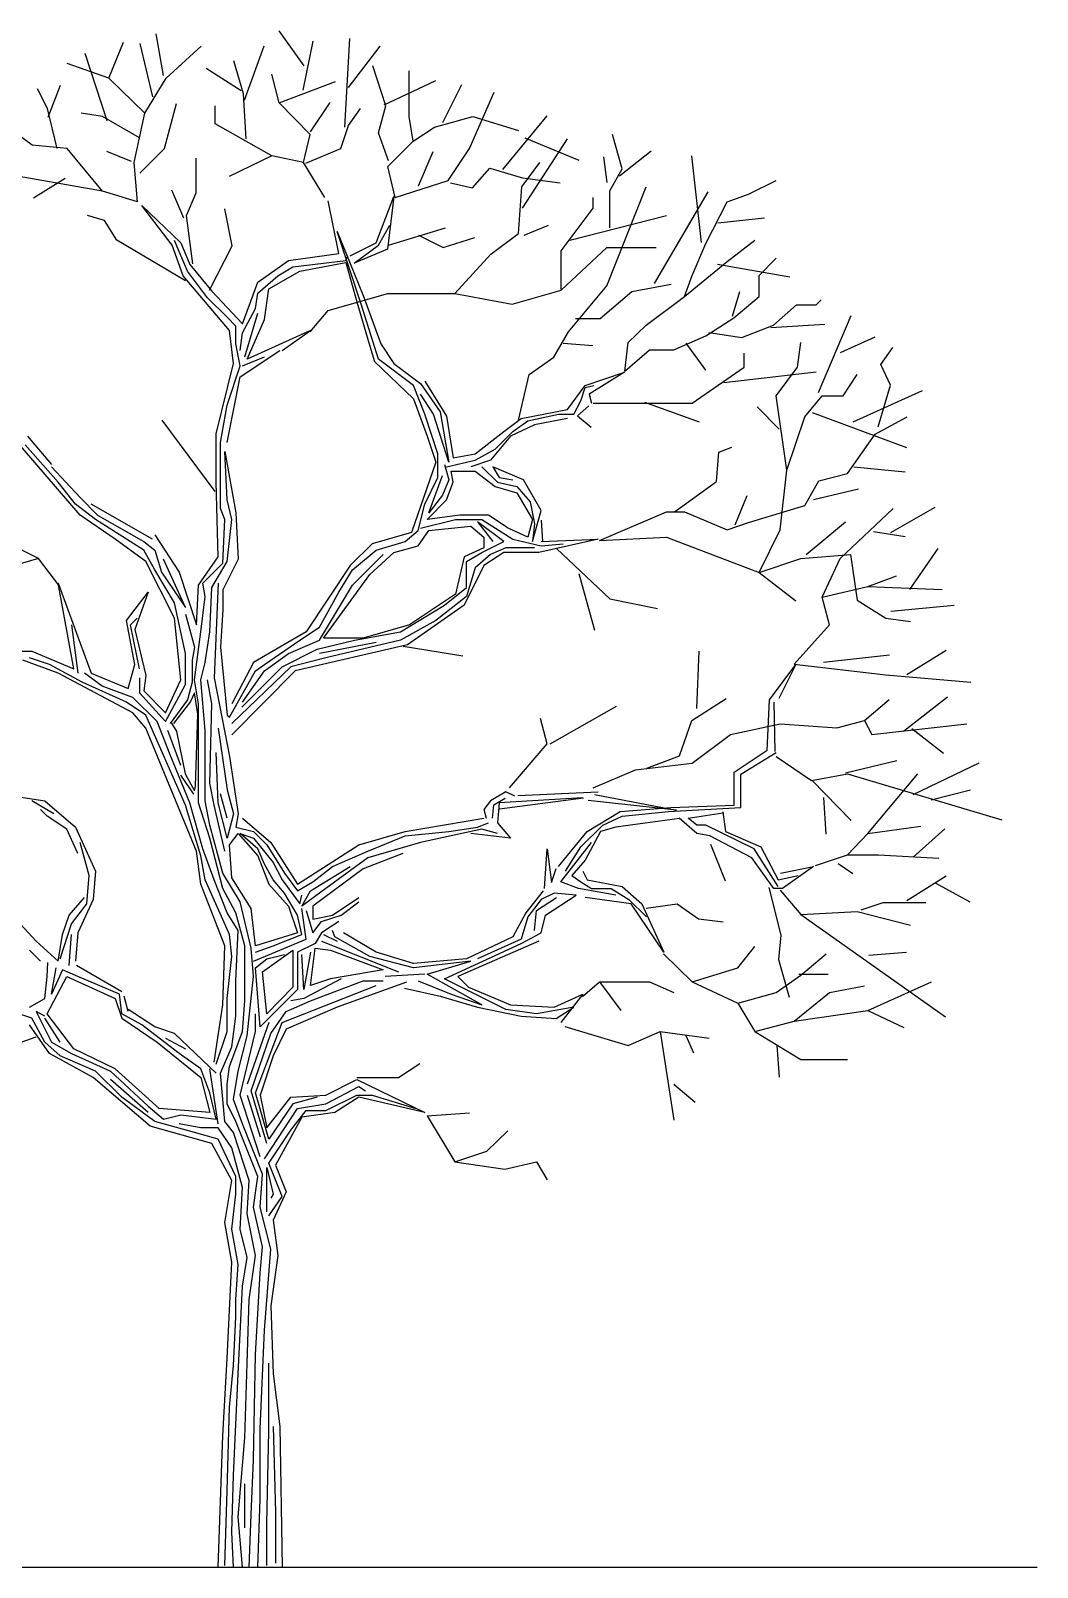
# Model space of a CAD drawing. Header units: millimetres. Extents: x 217.2 to 255.1, y 166.7 to 190.9.
# Drawn here: x 252.502 to 255.129, y 171.923 to 175.931 of the extents above; entities that cross this region are included whole.
import ezdxf

# ---------------------------------------------------------------- set-up
doc = ezdxf.new("R2010")
doc.units = ezdxf.units.MM
doc.layers.add('s', color=145, linetype='Continuous')
doc.layers.add('trees', color=104, linetype='Continuous')

msp = doc.modelspace()

# ---------------------------------------------------------------- linework, layer by layer
at = {"layer": 's', "color": 0}
msp.add_line((217.1888, 171.9233), (255.1288, 171.9233), dxfattribs=at)
at = {"layer": 'trees', "color": 64, "true_color": 0x78b116}
for p, q in [((253.2156, 175.8396), (253.1503, 175.9308)), ((252.8486, 175.8141), (252.8294, 175.923)), ((253.0599, 175.7501), (253.1111, 175.891)), ((253.2135, 175.7757), (253.2391, 175.9038)), ((253.3223, 175.6796), (253.3351, 175.9102)), ((253.3314, 175.7829), (253.4139, 175.8901)), ((253.6475, 175.6236), (253.7115, 175.7709)), ((253.656, 175.7069), (253.7755, 175.6706)), ((253.7342, 175.5686), (253.85, 175.709)), ((253.7857, 175.4678), (253.9031, 175.6492)), ((253.7921, 175.6511), (253.9325, 175.5932)), ((254.0457, 175.5708), (254.0201, 175.6604)), ((253.592, 175.5403), (253.6475, 175.6236)), ((254.0385, 175.5526), (254.121, 175.6179)), ((253.6555, 175.5211), (253.7003, 175.5724)), ((253.784, 175.5233), (253.831, 175.5873)), ((254.0064, 175.5353), (253.9978, 175.6019)), ((254.253, 175.3781), (254.2274, 175.6044)), ((254.3751, 175.5041), (254.4477, 175.5403)), ((254.1296, 175.2717), (254.2701, 175.5107)), ((254.3196, 175.4848), (254.3751, 175.5041)), ((254.2641, 175.376), (254.3196, 175.4848)), ((254.2954, 175.4299), (254.417, 175.4427)), ((254.5005, 175.2159), (254.5517, 175.2159)), ((254.5517, 175.2159), (254.5646, 175.2287)), ((254.5581, 174.9875), (254.6435, 175.1881)), ((254.4339, 175.1571), (254.5743, 175.1658)), ((254.615, 175.0918), (254.7061, 175.1325)), ((254.7203, 175.06), (254.7523, 175.1049)), ((254.7459, 175.0067), (254.7203, 175.06)), ((254.3106, 175.0131), (254.5517, 175.0408)), ((254.6226, 174.9789), (254.6589, 175.0344)), ((254.5223, 174.9234), (254.5672, 174.9789)), ((254.5672, 174.9789), (254.6226, 174.9789)), ((254.6482, 174.9108), (254.8293, 174.9921)), ((254.7139, 174.8978), (254.7459, 175.0067)), ((254.4754, 174.7847), (254.5223, 174.9234)), ((254.6866, 174.4815), (254.8808, 174.473)), ((254.7468, 174.4168), (254.9119, 174.4328)), ((254.78, 174.1039), (254.8946, 174.1938)), ((254.6973, 174.0951), (254.9448, 174.1229)), ((254.8011, 174.1106), (254.8843, 174.0466)), ((254.8047, 173.9388), (254.9771, 174.0213)), ((254.6866, 173.8368), (254.8168, 173.9927)), ((254.8523, 173.9249), (254.9547, 173.9505)), ((254.6866, 173.8368), (254.8254, 173.856)), ((254.8047, 173.7749), (254.8872, 173.8489)), ((254.7144, 173.7813), (254.8723, 173.7728)), ((254.7883, 173.6623), (254.8907, 173.7264)), ((254.8626, 173.7084), (254.9525, 173.6591)), ((254.7267, 173.6575), (254.8377, 173.6575)), ((254.6589, 173.634), (254.7976, 173.5977)), ((254.6889, 173.5199), (254.7874, 173.5273)), ((254.1446, 173.3202), (254.1809, 173.0897)), ((254.449, 173.2845), (254.4554, 173.2012)), ((254.1809, 173.1836), (254.2364, 173.1366))]:
    msp.add_line(p, q, dxfattribs=at)
at = {"layer": 'trees', "color": 97, "true_color": 0x279b30}
for p, q in [((252.7064, 175.8072), (252.7448, 175.9011)), ((252.8214, 175.7583), (252.7881, 175.8975)), ((252.7017, 175.6962), (252.6441, 175.8712)), ((253.058, 175.7666), (253.0324, 175.852)), ((252.7064, 175.8072), (252.5976, 175.8456)), ((253.0517, 175.7743), (252.9606, 175.8322)), ((253.1503, 175.7431), (253.1311, 175.8179)), ((253.4293, 175.7346), (253.3952, 175.8392)), ((253.4896, 175.7069), (253.4896, 175.8264)), ((252.5459, 175.7282), (252.5203, 175.7794)), ((252.5477, 175.7053), (252.5797, 175.7885)), ((252.8003, 175.7154), (252.7064, 175.8072)), ((252.8003, 175.7154), (252.8558, 175.8072)), ((253.4248, 175.7373), (253.5592, 175.8013)), ((253.5777, 175.6918), (253.627, 175.7903)), ((253.2314, 175.6599), (253.1503, 175.7431)), ((253.2327, 175.6668), (253.2839, 175.7437)), ((253.4101, 175.6642), (253.4293, 175.7346)), ((253.3312, 175.6834), (253.3632, 175.7282)), ((253.5002, 175.6428), (253.4896, 175.7069)), ((253.5557, 175.6791), (253.656, 175.7069)), ((253.2143, 175.5873), (253.2314, 175.6599)), ((253.312, 175.6236), (253.3312, 175.6834)), ((253.4357, 175.5916), (253.4101, 175.6642)), ((253.5002, 175.6428), (253.5557, 175.6791)), ((253.2202, 175.5852), (253.312, 175.6236)), ((253.4341, 175.5766), (253.5002, 175.6428)), ((253.5144, 175.5259), (253.5528, 175.6156)), ((254.2279, 175.2927), (254.2641, 175.376)), ((254.3196, 175.329), (254.3922, 175.3845)), ((254.0059, 175.3653), (254.134, 175.3653)), ((254.2087, 175.2372), (254.3196, 175.329)), ((254.4028, 175.2927), (254.4477, 175.3375)), ((254.2087, 175.2372), (254.2279, 175.2927)), ((254.2947, 175.3222), (254.4832, 175.2889)), ((254.4028, 175.2372), (254.4028, 175.2927)), ((254.0713, 175.2506), (254.1737, 175.2698)), ((254.4408, 175.1625), (254.5005, 175.2159)), ((254.5031, 175.0536), (254.5117, 175.1177)), ((254.4477, 174.9789), (254.5031, 175.0536)), ((254.7468, 174.6225), (254.8626, 174.6878)), ((254.7961, 174.4734), (254.87, 174.5806)), ((254.7336, 174.3983), (254.7976, 174.3897)), ((254.7883, 174.2515), (254.8907, 174.3155)), ((254.7336, 174.251), (254.9555, 174.2318)), ((254.3474, 173.3949), (254.3922, 173.3202)), ((254.4946, 173.348), (254.6866, 173.3757)), ((254.3922, 173.3202), (254.4946, 173.348)), ((254.3922, 173.3202), (254.5117, 173.2476)), ((254.5117, 173.2476), (254.6333, 173.2476))]:
    msp.add_line(p, q, dxfattribs=at)
at = {"layer": 'trees', "color": 55, "true_color": 0x97922b}
for p, q in [((252.8558, 175.8072), (252.9475, 175.8904)), ((253.1503, 175.7431), (253.2975, 175.7987)), ((252.5058, 175.6321), (252.3565, 175.7431)), ((253.0644, 175.6492), (253.058, 175.7666)), ((253.7003, 175.5724), (253.7857, 175.5468)), ((252.6894, 175.5126), (252.4226, 175.5596)), ((253.45, 175.4986), (253.4334, 175.3611)), ((252.7273, 175.3845), (252.6953, 175.4357)), ((253.7896, 175.3979), (253.8537, 175.4235)), ((253.9095, 175.3845), (254.1613, 175.4486)), ((254.5411, 174.9354), (254.7874, 174.8442)), ((254.5261, 174.5648), (254.6286, 174.6502)), ((254.6333, 173.9927), (255.0366, 173.8731)), ((254.6691, 173.6383), (254.7267, 173.6575)), ((254.5117, 173.6255), (254.8894, 173.3586)), ((254.2279, 173.4504), (254.3474, 173.3949)), ((253.8963, 173.3336), (254.0614, 173.2839))]:
    msp.add_line(p, q, dxfattribs=at)
at = {"layer": 'trees', "color": 97, "true_color": 0x25742c}
for p, q in [((252.8511, 175.6236), (252.8831, 175.741)), ((252.9838, 175.6876), (252.9838, 175.7346)), ((252.5715, 175.6236), (252.5459, 175.7282)), ((252.6894, 175.7069), (252.6339, 175.7154)), ((252.7864, 175.6514), (252.6894, 175.7069)), ((252.7726, 175.5873), (252.8003, 175.7154)), ((253.1311, 175.6044), (252.9838, 175.6876)), ((252.5976, 175.6236), (252.5058, 175.6321)), ((252.6894, 175.5126), (252.5976, 175.6236)), ((252.7654, 175.59), (252.7014, 175.6156)), ((252.787, 175.5596), (252.8511, 175.6236)), ((252.7811, 175.4848), (252.7726, 175.5873)), ((252.9343, 175.5083), (252.9343, 175.598)), ((253.1311, 175.6044), (253.0201, 175.551)), ((253.2143, 175.5873), (253.1311, 175.6044)), ((253.2698, 175.4955), (253.2143, 175.5873)), ((253.4533, 175.4955), (253.4341, 175.5766)), ((254.0137, 175.5131), (254.0457, 175.5708)), ((252.5925, 175.5452), (252.5093, 175.4939)), ((253.4533, 175.4955), (253.592, 175.5403)), ((253.5979, 175.5339), (253.6555, 175.5211)), ((253.7857, 175.5468), (253.8838, 175.5339)), ((252.7811, 175.4848), (252.6894, 175.5126)), ((252.9023, 175.4422), (252.8703, 175.5147)), ((252.9087, 175.4486), (252.9343, 175.5083)), ((253.4041, 175.3777), (253.45, 175.4986)), ((253.7755, 175.4016), (253.784, 175.5233)), ((253.9697, 175.4678), (253.9697, 175.4955)), ((254.0059, 175.265), (254.1084, 175.5233)), ((254.0137, 175.4171), (254.0137, 175.5131)), ((253.3067, 175.3494), (253.2784, 175.4869)), ((253.8865, 175.3568), (253.9697, 175.4678)), ((252.6953, 175.4357), (252.6505, 175.4486)), ((253.4357, 175.3717), (253.5851, 175.4165)), ((252.9062, 175.2783), (252.7273, 175.3845)), ((253.5144, 175.3979), (253.5784, 175.3658)), ((253.5784, 175.3658), (253.6616, 175.3915)), ((253.7029, 175.3482), (253.7755, 175.4016)), ((253.609, 175.2458), (253.7029, 175.3482)), ((253.8865, 175.2543), (254.0059, 175.3653)), ((253.8865, 175.2543), (253.8865, 175.3568)), ((253.7584, 175.218), (253.8865, 175.2543)), ((253.9057, 175.1454), (254.0059, 175.265)), ((253.9881, 175.1801), (254.0713, 175.2506)), ((254.3338, 175.1865), (254.353, 175.2506)), ((253.4341, 175.2458), (253.609, 175.2458)), ((253.609, 175.2458), (253.7584, 175.218)), ((254.1084, 175.1625), (254.2087, 175.2372)), ((254.3367, 175.1817), (254.4028, 175.2372)), ((253.9241, 175.1801), (253.9881, 175.1801)), ((254.2641, 175.1347), (254.3367, 175.1817)), ((253.8672, 175.0792), (253.9057, 175.1454)), ((254.0614, 175.1177), (254.1084, 175.1625)), ((254.1809, 175.0985), (254.2641, 175.1347)), ((254.2722, 175.1433), (254.3576, 175.1305)), ((254.3576, 175.1305), (254.4408, 175.1625)), ((253.8921, 175.1161), (253.9689, 175.1097)), ((254.0529, 175.043), (254.0614, 175.1177)), ((254.0529, 175.043), (254.1169, 175.0985)), ((254.1169, 175.0985), (254.1809, 175.0985)), ((254.2122, 175.1161), (254.2634, 175.0456)), ((254.3644, 175.0536), (254.3644, 175.0899)), ((253.8032, 175.0344), (253.8672, 175.0792)), ((254.2279, 174.9597), (254.3644, 175.0536)), ((253.9491, 175.0051), (254.0515, 175.0402)), ((254.0515, 175.0402), (253.9598, 174.9827)), ((253.9033, 174.9427), (253.9491, 175.0051)), ((253.9374, 174.9651), (253.9491, 175.0003)), ((253.9491, 175.0003), (253.9715, 175.0051)), ((253.9598, 174.9827), (253.9657, 174.9593)), ((254.4754, 174.7847), (254.4477, 174.9789)), ((253.9199, 174.931), (253.9374, 174.9651)), ((253.9584, 174.9526), (253.9288, 174.9268)), ((253.9697, 174.9597), (254.2279, 174.9597)), ((254.1036, 174.9618), (254.2466, 174.9106)), ((254.4554, 174.8919), (254.3978, 174.9496)), ((253.9288, 174.9268), (253.9646, 174.8972)), ((254.7059, 174.8786), (254.7891, 174.9234)), ((254.6333, 174.7761), (254.7059, 174.8786)), ((254.2914, 174.7548), (254.2978, 174.8316)), ((254.2978, 174.8316), (254.332, 174.8444)), ((254.4583, 174.6288), (254.4754, 174.7847)), ((254.5586, 174.7569), (254.6333, 174.7761)), ((254.6499, 174.7932), (254.7843, 174.7804)), ((254.1826, 174.6758), (254.2914, 174.7548)), ((254.5223, 174.6929), (254.5586, 174.7569)), ((254.5453, 174.7078), (254.6627, 174.7356)), ((254.3402, 174.6422), (254.3722, 174.719)), ((254.3751, 174.648), (254.5223, 174.6929)), ((253.9867, 174.6011), (254.1617, 174.6758)), ((254.1617, 174.6758), (254.2087, 174.6758)), ((254.2087, 174.6758), (254.3196, 174.6288)), ((254.3196, 174.6288), (254.3751, 174.648)), ((254.6141, 174.5541), (254.7528, 174.6843)), ((253.9867, 174.6011), (254.1617, 174.6096)), ((254.1617, 174.6096), (254.4028, 174.5178)), ((254.4028, 174.5178), (254.4583, 174.6288)), ((254.7011, 174.6245), (254.7843, 174.6117)), ((253.8746, 174.5806), (254.0138, 174.4488)), ((254.4028, 174.5178), (254.5117, 174.5541)), ((254.5117, 174.5541), (254.6418, 174.5648)), ((254.5672, 174.4538), (254.6141, 174.5541)), ((254.6418, 174.5648), (254.6589, 174.4452)), ((253.9325, 174.5153), (253.9732, 174.3675)), ((254.4028, 174.5178), (254.4992, 174.4439)), ((254.6866, 174.4815), (254.7613, 174.5093)), ((254.0138, 174.4488), (254.1382, 174.4242)), ((254.5672, 174.4538), (254.6866, 174.4815)), ((254.5864, 174.3812), (254.5672, 174.4538)), ((254.6589, 174.4452), (254.7336, 174.3983)), ((254.4946, 174.2787), (254.5864, 174.3812)), ((254.2402, 174.1634), (254.2466, 174.3129)), ((254.5706, 174.2835), (254.7435, 174.3027)), ((254.4946, 174.2787), (254.7336, 174.251)), ((253.8574, 174.0706), (254.0311, 174.1691)), ((254.2274, 174.1314), (254.317, 174.1891)), ((254.6781, 174.1314), (254.7421, 174.1869)), ((253.85, 174.0706), (253.8327, 174.1371)), ((254.1954, 174.0396), (254.2274, 174.1314)), ((254.6056, 174.1122), (254.6781, 174.1314)), ((254.6781, 174.1314), (254.6973, 174.0951)), ((254.2279, 174.0204), (254.3282, 174.0951)), ((254.3282, 174.0951), (254.4583, 174.1229)), ((254.4583, 174.1229), (254.6056, 174.1122)), ((254.0806, 174.0033), (254.2279, 174.0204)), ((254.11, 174.0076), (254.1954, 174.0396)), ((254.4477, 174.0375), (254.5394, 173.9756)), ((254.6283, 173.9953), (254.7627, 174.0274)), ((254.5394, 173.9756), (254.6333, 173.9927)), ((254.5408, 173.9761), (254.6435, 173.871)), ((254.5706, 173.9313), (254.577, 173.8352)), ((254.6333, 173.7813), (254.6866, 173.8368)), ((254.5501, 173.7536), (254.6333, 173.7813)), ((254.6333, 173.7813), (254.7144, 173.7813)), ((254.4531, 173.7158), (254.5048, 173.7275)), ((254.459, 173.7334), (254.5447, 173.7509)), ((254.5447, 173.7509), (254.4638, 173.6934)), ((254.6091, 173.7584), (254.6475, 173.7328)), ((254.428, 173.6959), (254.46, 173.5721)), ((254.4638, 173.6934), (254.4414, 173.6934)), ((254.4583, 173.6895), (254.5117, 173.6255)), ((254.0632, 173.6651), (254.109, 173.6193)), ((254.1548, 173.5276), (254.069, 173.6534)), ((254.0973, 173.6534), (254.1548, 173.5276)), ((254.1084, 173.6426), (254.1895, 173.6532)), ((254.1895, 173.6532), (254.2449, 173.6148)), ((254.2449, 173.6148), (254.309, 173.6063)), ((254.5117, 173.6255), (254.6589, 173.634)), ((254.46, 173.5721), (254.4536, 173.5081)), ((254.3474, 173.4867), (254.3922, 173.5422)), ((254.1532, 173.523), (254.2279, 173.4504)), ((254.2279, 173.4504), (254.3474, 173.4867)), ((254.4536, 173.5081), (254.4813, 173.4099)), ((254.5117, 173.4675), (254.5778, 173.523)), ((253.9867, 173.4504), (254.0422, 173.3757)), ((253.9867, 173.4504), (254.1169, 173.4504)), ((254.1169, 173.4504), (254.1809, 173.4227)), ((254.4477, 173.4227), (254.5117, 173.4675)), ((254.5066, 173.4702), (254.5834, 173.4702)), ((254.6866, 173.3757), (254.8531, 173.4504)), ((254.3474, 173.3949), (254.4477, 173.4227)), ((254.4946, 173.348), (254.5864, 173.4227)), ((254.5864, 173.4227), (254.6781, 173.4398)), ((254.6866, 173.3757), (254.7805, 173.3309)), ((254.0614, 173.2839), (254.1446, 173.3202)), ((254.1446, 173.3202), (254.2727, 173.3031)), ((254.2122, 173.3101), (254.2314, 173.2652)), ((253.6923, 173.0085), (253.7477, 173.0619)), ((253.609, 172.9808), (253.6923, 173.0085)), ((253.609, 172.9808), (253.7392, 172.9616)), ((253.7392, 172.9616), (253.8224, 172.9808)), ((253.8224, 172.9808), (253.8502, 172.9338))]:
    msp.add_line(p, q, dxfattribs=at)
at = {"layer": 'trees', "color": 45, "true_color": 0xba8d4a}
for p, q in [((252.8719, 175.3718), (252.7919, 175.4752)), ((252.7919, 175.4752), (252.8943, 175.3777)), ((253.3642, 175.2177), (253.3018, 175.4069)), ((253.3018, 175.4069), (253.37, 175.2402)), ((253.0951, 175.2753), (253.1751, 175.3318)), ((253.1751, 175.3318), (253.3067, 175.3494)), ((253.1867, 175.3153), (253.3242, 175.3318)), ((253.1234, 175.2577), (253.2043, 175.3036)), ((253.1468, 175.2919), (253.1867, 175.3153)), ((253.3242, 175.326), (253.3535, 175.2236)), ((252.9752, 175.2519), (253.0551, 175.166)), ((253.41, 175.0744), (253.3642, 175.2177)), ((253.0376, 175.1602), (253.0152, 175.1836)), ((253.0668, 175.0744), (253.1127, 175.1778)), ((253.3876, 175.1085), (253.3993, 175.0685)), ((253.4158, 175.1144), (253.45, 175.0627)), ((253.3993, 175.0685), (253.5016, 174.971)), ((253.5016, 175.0051), (253.41, 175.0744)), ((253.45, 175.0627), (253.5192, 175.011)), ((253.0152, 174.8569), (253.0493, 175.0285)), ((253.5192, 175.011), (253.5708, 174.9369)), ((253.5309, 175.0168), (253.5874, 174.9252)), ((253.5309, 174.931), (253.5016, 175.0051)), ((252.6311, 174.6677), (252.4536, 174.8735)), ((253.7142, 174.8393), (253.76, 174.8852)), ((253.0093, 174.8335), (253.0376, 174.6735)), ((252.9918, 174.5585), (252.9859, 174.7535)), ((252.7978, 174.576), (252.671, 174.656)), ((252.826, 174.616), (252.8894, 174.5185)), ((252.8777, 174.4385), (252.826, 174.5243)), ((252.9918, 174.4902), (252.9811, 174.2434)), ((252.8085, 174.4668), (252.7744, 174.3692)), ((253.1926, 174.261), (253.0269, 174.0942)), ((252.8543, 174.1518), (252.8943, 174.2376)), ((252.9694, 173.9684), (252.9752, 174.1752)), ((254.3381, 173.9109), (254.3381, 173.9967)), ((254.3556, 173.905), (254.3556, 173.9918)), ((253.9424, 173.9302), (253.7249, 173.9167)), ((253.9732, 173.9388), (254.1875, 173.8981)), ((252.9518, 173.7968), (252.9177, 173.9167)), ((254.0407, 173.8943), (254.1723, 173.905)), ((254.0456, 173.8826), (254.1665, 173.8943)), ((254.1665, 173.8943), (254.3556, 173.905)), ((254.1723, 173.905), (254.3381, 173.9109)), ((254.2182, 173.8767), (254.3082, 173.8907)), ((254.3082, 173.8932), (254.3157, 173.8426)), ((254.2406, 173.8367), (254.1948, 173.8767)), ((254.2406, 173.8592), (254.2182, 173.8767)), ((254.264, 173.8592), (254.2406, 173.8592)), ((253.0035, 173.6934), (252.9694, 173.825)), ((253.2725, 173.6934), (253.2101, 173.6475)), ((253.0376, 173.4525), (253.0434, 173.5842)), ((253.76, 173.5676), (253.6391, 173.51)), ((253.8282, 173.5559), (253.6167, 173.4642)), ((253.7824, 173.5617), (253.6683, 173.51)), ((253.6508, 173.5042), (253.5016, 173.4866)), ((253.5367, 173.47), (253.6508, 173.5042)), ((253.3125, 173.4583), (253.215, 173.4067)), ((252.826, 173.3325), (252.7568, 173.3784)), ((252.5794, 173.2574), (252.5394, 173.2925)), ((252.8543, 173.3033), (252.906, 173.275)), ((252.671, 173.2175), (252.5794, 173.2574)), ((253.4618, 173.2007), (253.5173, 173.237)), ((252.8085, 173.1092), (252.711, 173.195)), ((253.353, 173.2007), (253.4618, 173.2007)), ((253.0668, 173.155), (253.101, 173.0458)), ((253.1809, 173.1492), (253.2725, 173.155)), ((253.3535, 173.155), (253.3934, 173.155)), ((253.3934, 173.155), (253.5075, 173.1199)), ((253.5365, 173.1003), (253.6475, 173.1089)), ((253.5365, 173.1003), (253.609, 172.9808)), ((253.1351, 172.8283), (253.1468, 172.7366)), ((253.0376, 172.6216), (253.0434, 172.7132)), ((253.0834, 172.2032), (253.0893, 172.4782)), ((253.0317, 172.1632), (253.0434, 172.4275)), ((253.0152, 172.1232), (253.021, 172.3407)), ((253.0434, 172.0549), (253.061, 172.2607))]:
    msp.add_line(p, q, dxfattribs=at)
at = {"layer": 'trees', "color": 47, "true_color": 0x8d6a35}
for p, q in [((253.0279, 175.3701), (253.0087, 175.4662)), ((252.9254, 175.3231), (252.9087, 175.4486)), ((253.41, 175.3718), (253.4392, 175.4235)), ((252.9001, 175.2919), (252.8719, 175.3718)), ((252.9118, 175.3036), (252.8777, 175.3835)), ((252.8943, 175.3777), (252.9177, 175.3211)), ((253.3359, 175.3435), (253.4041, 175.3777)), ((253.3462, 175.3247), (253.41, 175.3718)), ((253.3242, 175.3318), (253.3301, 175.3435)), ((253.4334, 175.3611), (253.3462, 175.3247)), ((253.2043, 175.3036), (253.3242, 175.326)), ((253.2783, 175.2009), (253.4341, 175.2458)), ((253.3535, 175.2236), (253.3876, 175.1085)), ((253.37, 175.2402), (253.4158, 175.1144)), ((253.7755, 174.9149), (253.8032, 175.0344)), ((253.7824, 174.9193), (253.9033, 174.9427)), ((253.7999, 174.9135), (253.8799, 174.931)), ((253.8799, 174.931), (253.9199, 174.931)), ((253.7366, 174.8852), (253.7824, 174.9193)), ((253.8165, 174.9027), (253.7541, 174.8735)), ((253.76, 174.8852), (253.7999, 174.9135)), ((253.9033, 174.9193), (253.8165, 174.9027)), ((253.7541, 174.8735), (253.7025, 174.811)), ((253.5133, 174.6277), (253.5309, 174.696)), ((253.5367, 174.656), (253.5874, 174.7077)), ((253.5767, 174.7194), (253.5416, 174.6735)), ((253.8389, 174.5991), (253.8352, 174.6545)), ((253.4792, 174.5984), (253.5133, 174.6277)), ((253.5133, 174.5877), (253.5416, 174.6277)), ((253.6849, 174.6101), (253.6849, 174.5819)), ((253.6849, 174.5819), (253.6332, 174.5585)), ((253.6391, 174.5467), (253.6791, 174.5702)), ((253.6791, 174.5702), (253.7366, 174.5984)), ((253.7366, 174.5702), (253.6849, 174.536)), ((253.7424, 174.5819), (253.7025, 174.5643)), ((253.8282, 174.5702), (253.7366, 174.5702)), ((253.8165, 174.5819), (253.7424, 174.5819)), ((253.76, 174.6043), (253.8341, 174.5877)), ((253.9832, 174.6043), (253.8282, 174.5702)), ((253.8341, 174.5984), (253.9832, 174.6043)), ((253.8341, 174.5877), (253.8916, 174.5926)), ((252.5229, 174.5541), (252.4173, 174.5239)), ((252.5784, 174.4815), (252.5229, 174.5541)), ((253.6332, 174.5585), (253.6108, 174.4609)), ((253.6849, 174.536), (253.6332, 174.4326)), ((253.6391, 174.4785), (253.6391, 174.5467)), ((253.6625, 174.5302), (253.6391, 174.4551)), ((253.7025, 174.5643), (253.6625, 174.5302)), ((252.6145, 174.2668), (252.5736, 174.4902)), ((252.5736, 174.4902), (252.6603, 174.2551)), ((252.946, 174.3634), (252.9577, 174.4551)), ((253.6108, 174.4609), (253.4909, 174.381)), ((253.6391, 174.4551), (253.5592, 174.3927)), ((253.5825, 174.4326), (253.6391, 174.4785)), ((252.906, 174.3068), (252.8777, 174.4385)), ((252.906, 174.4092), (252.9294, 174.3234)), ((253.0035, 174.4209), (252.9976, 174.3234)), ((253.6332, 174.4326), (253.4851, 174.3293)), ((252.6086, 174.381), (252.6252, 174.2551)), ((252.7744, 174.2776), (252.752, 174.3927)), ((252.7627, 174.381), (252.7802, 174.3985)), ((252.7861, 174.2668), (252.7627, 174.381)), ((252.7744, 174.3692), (252.8026, 174.2493)), ((252.8943, 174.2376), (252.8777, 174.3985)), ((252.9294, 174.2376), (252.946, 174.3634)), ((252.9577, 174.2834), (252.9694, 174.3634)), ((253.4851, 174.3293), (253.1926, 174.261)), ((252.3679, 174.3127), (252.5053, 174.3127)), ((252.5736, 174.2551), (252.4819, 174.2893)), ((252.5511, 174.2776), (252.4995, 174.2951)), ((252.5053, 174.3127), (252.6145, 174.2668)), ((252.906, 174.2259), (252.906, 174.3068)), ((252.9294, 174.3234), (252.9235, 174.2893)), ((252.9235, 174.2893), (252.9235, 174.2317)), ((252.9976, 174.3234), (253.0152, 174.1459)), ((253.2725, 174.2951), (253.1809, 174.2717)), ((253.4741, 174.3257), (253.6299, 174.3001)), ((252.6369, 174.2317), (252.5511, 174.2776)), ((252.7685, 174.1518), (252.5736, 174.2551)), ((252.6886, 174.221), (252.6428, 174.2551)), ((252.6603, 174.2551), (252.7568, 174.2152)), ((252.7568, 174.2152), (252.7744, 174.2776)), ((252.8026, 174.2493), (252.7978, 174.2093)), ((252.946, 174.2376), (252.9577, 174.2834)), ((253.021, 174.1401), (253.0893, 174.261)), ((253.0834, 174.2834), (253.0269, 174.1752)), ((253.1809, 174.2717), (253.0269, 174.1235)), ((253.053, 174.1667), (253.1585, 174.2717)), ((253.0551, 174.18), (253.1127, 174.261)), ((253.0893, 174.261), (253.1127, 174.2776)), ((254.4297, 174.1859), (254.4989, 174.2776)), ((254.4989, 174.2776), (254.4548, 174.1889)), ((252.752, 174.18), (252.6369, 174.2317)), ((252.7685, 174.1917), (252.6886, 174.221)), ((252.7861, 174.2434), (252.7861, 174.2035)), ((252.7978, 174.2093), (252.8543, 174.1518)), ((252.8543, 174.1293), (252.906, 174.2259)), ((252.9235, 174.2317), (252.9118, 174.1859)), ((252.9401, 174.1752), (252.9294, 174.2376)), ((252.9577, 174.1059), (252.946, 174.2376)), ((252.9752, 174.1752), (252.9635, 174.2376)), ((252.9811, 174.2434), (253.0093, 174.1001)), ((252.8026, 174.1459), (252.752, 174.18)), ((252.8319, 174.1293), (252.7685, 174.1917)), ((252.7861, 174.2035), (252.8543, 174.1293)), ((252.9118, 174.1859), (252.866, 174.1235)), ((252.9294, 174.2035), (252.9196, 174.181)), ((252.9382, 174.1479), (252.9294, 174.2035)), ((252.9401, 174.1118), (252.9401, 174.1752)), ((254.4239, 174.0542), (254.4297, 174.1859)), ((254.4414, 174.18), (254.4437, 174.0509)), ((252.8026, 174.1118), (252.7685, 174.1518)), ((252.906, 173.9109), (252.8026, 174.1459)), ((252.866, 174.0425), (252.8319, 174.1293)), ((252.9323, 173.9616), (252.9382, 174.1479)), ((253.0152, 174.1459), (253.021, 174.1401)), ((252.8943, 174.0142), (252.8602, 174.1059)), ((252.8842, 174.1026), (252.8707, 174.1248)), ((252.8826, 174.103), (252.905, 173.9928)), ((252.9401, 174.0484), (252.9401, 174.1118)), ((252.9577, 173.9226), (252.9577, 174.1059)), ((253.0093, 174.1001), (253.021, 174.0377)), ((252.9401, 173.9626), (252.9401, 174.0484)), ((253.7514, 173.956), (253.85, 174.0706)), ((254.3381, 173.9967), (254.4239, 174.0542)), ((254.3556, 173.9918), (254.4473, 174.0484)), ((252.9177, 173.9167), (252.866, 174.0425)), ((252.8933, 173.9889), (252.9274, 173.9392)), ((252.905, 173.9928), (252.9294, 173.9479)), ((253.9697, 173.9564), (254.0806, 174.0033)), ((252.9294, 173.9479), (252.9323, 173.9616)), ((252.9401, 173.9167), (252.9401, 173.9626)), ((253.7256, 173.9018), (253.9448, 173.9302)), ((253.7658, 173.9343), (253.7424, 173.946)), ((253.7736, 173.9363), (253.9832, 173.946)), ((253.7249, 173.9167), (253.72, 173.865)), ((253.954, 173.8426), (254.0407, 173.8943)), ((253.72, 173.865), (253.7541, 173.825)), ((253.9374, 173.8026), (253.9949, 173.8592)), ((254.029, 173.8533), (253.9891, 173.8426)), ((253.9949, 173.8592), (254.0456, 173.8826)), ((254.3897, 173.7968), (254.264, 173.8592)), ((253.3817, 173.7909), (253.4792, 173.8309)), ((253.5192, 173.8133), (253.3817, 173.7734)), ((253.4792, 173.8309), (253.5933, 173.8426)), ((253.8799, 173.7509), (253.954, 173.8426)), ((253.8857, 173.7109), (253.9657, 173.8133)), ((253.9891, 173.8426), (253.9491, 173.7675)), ((254.2747, 173.8309), (254.2406, 173.8367)), ((254.3839, 173.7734), (254.2747, 173.8309)), ((254.2762, 173.8096), (254.3146, 173.7135)), ((254.3157, 173.8426), (254.4073, 173.8026)), ((253.4734, 173.7851), (253.37, 173.7451)), ((253.8426, 173.6936), (253.85, 173.7971)), ((253.85, 173.7971), (253.8611, 173.7096)), ((253.8974, 173.7392), (253.9374, 173.8026)), ((253.9491, 173.7675), (253.914, 173.7275)), ((254.4414, 173.6934), (254.3839, 173.7734)), ((254.4531, 173.6992), (254.3897, 173.7968)), ((254.4073, 173.8026), (254.4531, 173.7158)), ((252.6486, 173.6534), (252.6545, 173.7275)), ((252.671, 173.7392), (252.6652, 173.6651)), ((253.8611, 173.7096), (253.8734, 173.7454)), ((253.914, 173.7275), (253.9374, 173.7109)), ((253.9433, 173.7392), (253.954, 173.7158)), ((253.9316, 173.6934), (253.8857, 173.7109)), ((253.9374, 173.7109), (253.9657, 173.6934)), ((253.9657, 173.6934), (254.0173, 173.6934)), ((254.0173, 173.6934), (254.0632, 173.6651)), ((254.0456, 173.6992), (254.0973, 173.6534)), ((252.6028, 173.6241), (252.6428, 173.67)), ((252.6086, 173.6017), (252.6486, 173.6534)), ((253.8341, 173.6651), (253.7999, 173.6193)), ((253.8224, 173.6358), (253.874, 173.67)), ((253.8458, 173.6241), (253.9257, 173.6758)), ((253.9257, 173.6758), (253.8682, 173.6817)), ((254.069, 173.6534), (253.9491, 173.67)), ((253.7941, 173.63), (253.76, 173.5676)), ((253.7999, 173.6193), (253.7824, 173.5617)), ((253.8165, 173.5842), (253.8224, 173.6358)), ((253.8341, 173.5783), (253.8458, 173.6241)), ((253.7824, 173.55), (253.8341, 173.5783)), ((252.557, 173.4184), (252.5687, 173.4866)), ((252.7401, 173.4238), (252.6218, 173.4928)), ((252.5394, 173.4067), (252.5453, 173.4642)), ((252.5453, 173.3667), (252.597, 173.4642)), ((252.5853, 173.4817), (252.557, 173.4184)), ((252.6252, 173.4642), (252.5853, 173.4817)), ((252.597, 173.4642), (252.7227, 173.4067)), ((252.7344, 173.4184), (252.6252, 173.4642)), ((253.5309, 173.47), (253.4275, 173.4642)), ((253.5133, 173.4525), (253.5991, 173.4184)), ((253.6791, 173.3901), (253.5367, 173.47)), ((253.7424, 173.3784), (253.5825, 173.4583)), ((253.6167, 173.4642), (253.6449, 173.4359)), ((253.9419, 173.412), (253.9867, 173.4504)), ((252.4995, 173.3842), (252.5394, 173.4067)), ((252.7227, 173.4067), (252.7403, 173.355)), ((252.7403, 173.3667), (252.7344, 173.4184)), ((252.7568, 173.3725), (252.7461, 173.4125)), ((253.0152, 173.3208), (253.0152, 173.4067)), ((253.215, 173.4067), (253.1809, 173.4008)), ((253.478, 173.4337), (253.5708, 173.4125)), ((253.5708, 173.4125), (253.6683, 173.3842)), ((253.6449, 173.4359), (253.7541, 173.3901)), ((253.8682, 173.3842), (253.9433, 173.4184)), ((253.9433, 173.4184), (253.8857, 173.3442)), ((252.5394, 173.3608), (252.517, 173.3725)), ((252.517, 173.3725), (252.557, 173.2925)), ((252.6145, 173.275), (252.5453, 173.3667)), ((252.7919, 173.3384), (252.7403, 173.3667)), ((252.9811, 173.2409), (253.0035, 173.3901)), ((253.0551, 173.3208), (253.061, 173.4008)), ((253.0893, 173.3208), (253.0893, 173.3667)), ((253.1292, 173.315), (253.1692, 173.3725)), ((253.1692, 173.3725), (253.2326, 173.4008)), ((253.3018, 173.3842), (253.1692, 173.3267)), ((253.6683, 173.3842), (253.7824, 173.3608)), ((253.8224, 173.3667), (253.7424, 173.3784)), ((253.7541, 173.3901), (253.8682, 173.3842)), ((253.9199, 173.3842), (253.8224, 173.3667)), ((253.8734, 173.3549), (253.9199, 173.3842)), ((252.5511, 173.2633), (252.4995, 173.3384)), ((252.5394, 173.2925), (252.5053, 173.355)), ((252.5794, 173.2925), (252.5394, 173.355)), ((252.7403, 173.355), (252.8319, 173.2925)), ((252.8894, 173.2633), (252.7919, 173.3384)), ((252.8777, 173.315), (252.826, 173.3325)), ((253.0269, 173.2808), (253.0376, 173.3608)), ((253.0893, 173.1609), (253.1585, 173.3442)), ((253.1692, 173.3267), (253.1351, 173.2574)), ((253.7824, 173.3608), (253.8734, 173.3549)), ((252.5159, 173.3056), (252.3767, 173.2563)), ((252.8319, 173.2925), (252.946, 173.2009)), ((252.9859, 173.2116), (252.8777, 173.315)), ((253.021, 173.2292), (253.0551, 173.3208)), ((253.0434, 173.2175), (253.0668, 173.3091)), ((253.0493, 173.155), (253.0893, 173.3208)), ((252.6652, 173.2009), (252.5511, 173.2633)), ((252.7227, 173.2233), (252.6145, 173.275)), ((252.946, 173.2233), (252.8894, 173.2633)), ((252.9976, 173.2116), (253.0269, 173.2808)), ((253.1351, 173.2574), (253.101, 173.155)), ((252.7403, 173.1492), (252.671, 173.2175)), ((252.711, 173.2175), (252.8085, 173.1258)), ((252.8377, 173.1199), (252.7227, 173.2233)), ((252.9694, 173.1609), (252.946, 173.2233)), ((252.9918, 173.0799), (252.9694, 173.2233)), ((253.0093, 173.0858), (252.9976, 173.2116)), ((253.0152, 173.1833), (253.021, 173.2292)), ((253.0317, 173.1433), (253.0434, 173.2175)), ((252.8143, 173.0741), (252.6652, 173.2009)), ((252.946, 173.2009), (252.9694, 173.1092)), ((253.0152, 173.1316), (253.0152, 173.1833)), ((253.1185, 173.0282), (253.0776, 173.1658)), ((253.2725, 173.155), (253.3535, 173.195)), ((253.2725, 173.1316), (253.3583, 173.1775)), ((253.3583, 173.1775), (253.3759, 173.1658)), ((252.826, 173.0858), (252.7403, 173.1492)), ((252.8085, 173.1258), (252.8485, 173.0916)), ((252.9859, 173.0916), (252.9694, 173.1609)), ((253.0376, 173.0858), (253.0152, 173.1316)), ((253.0551, 173.0799), (253.0317, 173.1433)), ((253.101, 172.9941), (253.0493, 173.155)), ((253.1234, 173.04), (253.0893, 173.1609)), ((253.101, 173.155), (253.1185, 173.0692)), ((253.1185, 173.0692), (253.1809, 173.1492)), ((253.1867, 173.1316), (253.1234, 173.04)), ((253.2501, 173.1492), (253.1867, 173.1316)), ((253.1984, 173.1199), (253.2725, 173.1316)), ((253.2725, 173.115), (253.3535, 173.155)), ((253.3583, 173.1492), (253.2959, 173.1092)), ((252.9294, 173.0575), (252.826, 173.0858)), ((252.8943, 173.1033), (252.9859, 173.0916)), ((253.0317, 173.0575), (253.0093, 173.0858)), ((253.0951, 172.9424), (253.0376, 173.0858)), ((253.1127, 172.9883), (253.1984, 173.1199)), ((253.1809, 173.0634), (253.2209, 173.115)), ((253.2209, 173.115), (253.2725, 173.115)), ((252.9752, 173.0282), (252.8143, 173.0741)), ((252.946, 173.0692), (252.8894, 173.0799)), ((252.9918, 173.04), (252.9294, 173.0575)), ((252.9918, 173.0692), (252.946, 173.0692)), ((253.0269, 173.0175), (252.9918, 173.0692)), ((253.1068, 172.9483), (253.0551, 173.0799)), ((253.1234, 172.9775), (253.1809, 173.0634)), ((253.0269, 172.9317), (252.9752, 173.0282)), ((253.0376, 172.9424), (252.9918, 173.04)), ((253.0551, 172.9141), (253.0269, 173.0175)), ((253.1185, 172.92), (253.1185, 172.9658)), ((253.1185, 172.9658), (253.1351, 172.8966)), ((253.1585, 172.8907), (253.1234, 172.9775)), ((253.1409, 172.9717), (253.1692, 172.9024)), ((253.0093, 172.8225), (253.0269, 172.9317)), ((253.0376, 172.8966), (253.0376, 172.9424)), ((253.0668, 172.8449), (253.0727, 172.9317)), ((253.0834, 172.8625), (253.0951, 172.9424)), ((253.101, 172.8625), (253.1068, 172.9483)), ((253.0269, 172.8049), (253.0376, 172.8966)), ((253.0493, 172.8049), (253.0551, 172.9141)), ((253.1185, 172.8507), (253.1185, 172.92)), ((253.1234, 172.84), (253.1585, 172.8907)), ((253.1351, 172.8966), (253.1292, 172.8859)), ((253.1692, 172.9024), (253.1351, 172.8283)), ((253.1068, 172.7591), (253.0834, 172.8625)), ((253.1292, 172.7532), (253.101, 172.8625)), ((253.0269, 172.7191), (253.0093, 172.8225)), ((253.0668, 172.7308), (253.0493, 172.8049)), ((253.0551, 172.6567), (253.0668, 172.7308)), ((253.0727, 172.6216), (253.0893, 172.7366)), ((253.101, 172.6908), (253.1068, 172.7591)), ((253.1127, 172.5416), (253.1292, 172.7532)), ((253.0152, 172.4675), (253.0269, 172.7191)), ((253.0893, 172.4782), (253.101, 172.6908)), ((253.0376, 172.5757), (253.0376, 172.6216)), ((253.0668, 172.4558), (253.0727, 172.6216)), ((253.0317, 172.4499), (253.0376, 172.5757)), ((253.101, 172.2841), (253.1127, 172.5416)), ((253.0035, 172.2666), (253.0152, 172.4675)), ((253.021, 172.3407), (253.0317, 172.4499)), ((253.061, 172.2607), (253.0668, 172.4558)), ((253.1234, 172.2783), (253.1234, 172.4558)), ((253.1351, 172.4275), (253.1526, 172.29)), ((253.101, 172.1008), (253.101, 172.2841)), ((253.0776, 172.0608), (253.0834, 172.2032)), ((253.0269, 172.0149), (253.0317, 172.1632)), ((253.0093, 171.9281), (253.0152, 172.1232)), ((253.061, 172.0257), (253.061, 172.1407)), ((253.0951, 171.9233), (253.101, 172.1008)), ((253.0551, 171.9233), (253.0434, 172.0549)), ((253.0727, 171.9233), (253.0776, 172.0608)), ((253.1409, 172.0657), (253.1409, 171.934)), ((253.0317, 171.9233), (253.0269, 172.0149)), ((253.1185, 171.9281), (253.1185, 172.0374))]:
    msp.add_line(p, q, dxfattribs=at)
at = {"layer": 'trees', "color": 49, "true_color": 0x594322}
for p, q in [((252.9689, 175.2543), (253.0279, 175.3701)), ((253.021, 175.1485), (252.9001, 175.2919)), ((252.9635, 175.2343), (252.9118, 175.3036)), ((252.9177, 175.3211), (252.9752, 175.2519)), ((253.0951, 175.246), (253.1468, 175.2919)), ((253.0551, 175.166), (253.0951, 175.2753)), ((253.1127, 175.1778), (253.1234, 175.2577)), ((253.0152, 175.1836), (252.9635, 175.2343)), ((253.0893, 175.206), (253.0951, 175.246)), ((253.0551, 175.1426), (253.0893, 175.206)), ((253.061, 175.0802), (253.0951, 175.1943)), ((253.2314, 175.1454), (253.2783, 175.2009)), ((253.0317, 175.0627), (253.021, 175.1485)), ((253.0376, 175.1144), (253.0376, 175.1602)), ((253.0493, 175.0968), (253.0551, 175.1426)), ((253.2326, 175.1485), (253.0668, 175.0744)), ((253.1585, 175.0968), (253.2326, 175.1485)), ((253.0493, 175.0568), (253.0376, 175.1144)), ((253.0493, 175.0285), (253.1526, 175.0968)), ((252.9859, 174.8793), (253.0317, 175.0627)), ((253.0152, 174.9544), (253.0493, 175.0568)), ((253.0551, 175.0568), (253.1127, 175.0802)), ((253.5016, 174.971), (253.5367, 174.8735)), ((253.5533, 174.931), (253.5192, 174.9827)), ((252.9976, 174.8569), (253.0152, 174.9544)), ((253.565, 174.8276), (253.5309, 174.931)), ((253.5933, 174.8052), (253.5533, 174.931)), ((253.5708, 174.9369), (253.5933, 174.8052)), ((252.9838, 174.7291), (252.8451, 174.9149)), ((253.5874, 174.9252), (253.605, 174.8169)), ((252.5736, 174.7535), (252.4878, 174.851)), ((252.4936, 174.8735), (252.557, 174.7993)), ((252.9859, 174.7535), (252.9859, 174.8793)), ((252.9976, 174.7594), (252.9976, 174.8569)), ((253.5367, 174.8735), (253.5592, 174.8052)), ((253.6625, 174.8276), (253.7366, 174.8852)), ((253.0152, 174.7077), (253.0093, 174.8335)), ((253.565, 174.7652), (253.565, 174.8276)), ((253.5874, 174.7935), (253.6625, 174.811)), ((253.605, 174.8169), (253.6625, 174.8276)), ((253.7025, 174.811), (253.6508, 174.7935)), ((253.6625, 174.811), (253.7142, 174.8393)), ((252.557, 174.7935), (252.6311, 174.7135)), ((253.5592, 174.8052), (253.4958, 174.6218)), ((253.5416, 174.6735), (253.5767, 174.7711)), ((253.5825, 174.7993), (253.5933, 174.7594)), ((253.605, 174.7535), (253.5991, 174.7818)), ((253.5991, 174.7818), (253.6625, 174.7818)), ((253.6625, 174.7818), (253.7142, 174.7418)), ((253.6791, 174.7935), (253.72, 174.7535)), ((253.7882, 174.7594), (253.7083, 174.7935)), ((253.7083, 174.7935), (253.7249, 174.7652)), ((252.6194, 174.696), (252.5736, 174.7535)), ((252.9976, 174.6843), (252.9976, 174.7594)), ((253.5309, 174.696), (253.565, 174.7652)), ((253.5933, 174.7594), (253.5767, 174.7194)), ((253.5874, 174.7077), (253.605, 174.7535)), ((253.7142, 174.7418), (253.7707, 174.7252)), ((253.72, 174.7535), (253.7707, 174.7418)), ((253.7249, 174.7652), (253.76, 174.7594)), ((253.7707, 174.7418), (253.8058, 174.7018)), ((253.8341, 174.6794), (253.7882, 174.7594)), ((252.671, 174.656), (252.6194, 174.696)), ((252.6311, 174.7135), (252.6769, 174.6677)), ((252.8202, 174.6043), (252.6603, 174.696)), ((253.0269, 174.656), (253.0152, 174.7077)), ((253.7707, 174.7252), (253.8116, 174.656)), ((253.8058, 174.7018), (253.8165, 174.6443)), ((252.5229, 174.5541), (252.2855, 174.6718)), ((252.7227, 174.6043), (252.6311, 174.6677)), ((252.6769, 174.6677), (252.7978, 174.5984)), ((253.0093, 174.656), (252.9976, 174.6843)), ((253.0035, 174.5419), (253.0093, 174.656)), ((253.0152, 174.5467), (253.0269, 174.656)), ((253.0376, 174.6735), (253.0434, 174.5526)), ((253.5192, 174.6335), (253.6108, 174.656)), ((253.6225, 174.6677), (253.5367, 174.656)), ((253.6108, 174.656), (253.6791, 174.656)), ((253.6966, 174.6677), (253.6225, 174.6677)), ((253.7366, 174.5984), (253.6683, 174.6501)), ((253.6683, 174.6501), (253.7083, 174.5984)), ((253.6791, 174.656), (253.76, 174.6043)), ((253.7483, 174.6335), (253.6966, 174.6677)), ((253.8116, 174.656), (253.7999, 174.6101)), ((253.8116, 174.5984), (253.8341, 174.6794)), ((253.4958, 174.6218), (253.3934, 174.5926)), ((253.5416, 174.6277), (253.6508, 174.6384)), ((253.6508, 174.6384), (253.6849, 174.6101)), ((253.7999, 174.6101), (253.7483, 174.6335)), ((253.8165, 174.6443), (253.8116, 174.5984)), ((252.8026, 174.5467), (252.7227, 174.6043)), ((252.7978, 174.5984), (252.826, 174.576)), ((252.826, 174.5243), (252.7978, 174.576)), ((252.826, 174.576), (252.8436, 174.5185)), ((253.3934, 174.5926), (253.3359, 174.536)), ((253.3418, 174.5243), (253.4041, 174.576)), ((253.3876, 174.5126), (253.45, 174.5702)), ((253.4041, 174.576), (253.4792, 174.5984)), ((253.45, 174.5702), (253.5133, 174.5877)), ((252.8777, 174.3985), (252.8026, 174.5467)), ((252.906, 174.4268), (252.8485, 174.5526)), ((252.9401, 174.4843), (252.9918, 174.5585)), ((252.9518, 174.4902), (253.0035, 174.5419)), ((252.9752, 174.4785), (253.0152, 174.5467)), ((253.0434, 174.5526), (253.0035, 174.4726)), ((253.3359, 174.536), (253.2209, 174.3634)), ((253.3418, 174.4843), (253.4217, 174.5643)), ((252.8436, 174.5185), (252.906, 174.4268)), ((252.8894, 174.5185), (252.9352, 174.381)), ((252.9577, 174.4551), (252.9518, 174.4902)), ((253.2667, 174.3468), (253.3876, 174.5126)), ((253.3067, 174.4668), (253.3418, 174.5243)), ((252.752, 174.3927), (252.8085, 174.4668)), ((252.9352, 174.381), (252.9401, 174.4843)), ((252.9694, 174.3634), (252.9752, 174.4785)), ((253.0035, 174.4726), (253.0035, 174.4209)), ((253.256, 174.341), (253.3418, 174.4843)), ((253.256, 174.3751), (253.3067, 174.4668)), ((253.4675, 174.3634), (253.5825, 174.4326)), ((253.2043, 174.341), (253.256, 174.3751)), ((253.4909, 174.381), (253.37, 174.3468)), ((253.5592, 174.3927), (253.4675, 174.341)), ((253.2209, 174.3634), (253.0834, 174.2834)), ((253.1127, 174.2776), (253.2043, 174.341)), ((253.1751, 174.3068), (253.256, 174.341)), ((253.2501, 174.3176), (253.3476, 174.341)), ((253.4041, 174.3351), (253.256, 174.3068)), ((253.37, 174.3468), (253.2667, 174.3468)), ((253.4675, 174.341), (253.2725, 174.2951)), ((253.3476, 174.341), (253.4675, 174.3634)), ((253.1127, 174.261), (253.1751, 174.3068)), ((253.1585, 174.2717), (253.2501, 174.3176)), ((252.9196, 174.181), (252.8748, 174.1235)), ((252.9352, 173.7909), (252.8026, 174.1118)), ((252.9918, 174.1118), (253.0152, 173.9509)), ((252.9918, 173.9167), (252.9859, 174.0484)), ((253.021, 174.0377), (253.0434, 173.8884)), ((252.9811, 173.9109), (252.9694, 173.9684)), ((252.3562, 173.9509), (252.5394, 173.9226)), ((253.0152, 173.8767), (252.9976, 173.9401)), ((253.0152, 173.9509), (253.0317, 173.8884)), ((253.7424, 173.946), (253.7025, 173.9226)), ((253.7108, 173.9117), (253.7404, 173.9289)), ((252.5628, 173.8884), (252.5053, 173.9226)), ((252.5453, 173.8826), (252.5277, 173.8992)), ((252.5394, 173.9226), (252.6194, 173.8533)), ((252.946, 173.7792), (252.906, 173.9109)), ((252.9694, 173.825), (252.9401, 173.9167)), ((252.9694, 173.8592), (252.9577, 173.9226)), ((253.0093, 173.7909), (252.9811, 173.9109)), ((253.0152, 173.825), (252.9918, 173.9167)), ((253.0317, 173.8884), (253.0152, 173.825)), ((253.0434, 173.8884), (253.0376, 173.8533)), ((253.7025, 173.9226), (253.6849, 173.8992)), ((253.6849, 173.8992), (253.6908, 173.8767)), ((253.7071, 173.8772), (253.7108, 173.9117)), ((254.1875, 173.8981), (253.9572, 173.9228)), ((252.597, 173.8485), (252.5453, 173.8826)), ((252.6252, 173.7851), (252.597, 173.8485)), ((252.6194, 173.8533), (252.671, 173.7392)), ((253.0035, 173.7334), (252.9694, 173.8592)), ((253.0376, 173.8533), (253.0834, 173.8426)), ((253.0551, 173.8767), (253.1292, 173.8133)), ((253.4792, 173.8426), (253.6849, 173.8772)), ((253.6791, 173.8485), (253.5192, 173.8133)), ((253.5933, 173.8426), (253.6683, 173.8533)), ((253.6683, 173.8533), (253.6966, 173.865)), ((253.72, 173.8367), (253.6791, 173.8485)), ((254.1949, 173.876), (254.029, 173.8533)), ((252.6545, 173.7275), (252.6311, 173.8133)), ((253.021, 173.8075), (253.0434, 173.8367)), ((253.0269, 173.7217), (253.021, 173.8075)), ((253.0434, 173.8367), (253.0951, 173.7792)), ((253.0951, 173.7968), (253.0493, 173.8367)), ((253.0493, 173.8367), (253.0834, 173.825)), ((253.0834, 173.8426), (253.1185, 173.8075)), ((253.0834, 173.825), (253.1351, 173.7617)), ((253.1185, 173.8075), (253.1643, 173.7334)), ((253.1292, 173.8133), (253.1984, 173.7051)), ((253.1984, 173.7051), (253.3583, 173.8075)), ((253.3583, 173.8075), (253.4792, 173.8426)), ((253.7541, 173.825), (253.6508, 173.8367)), ((252.946, 173.7051), (252.9352, 173.7909)), ((252.9577, 173.7158), (252.946, 173.7792)), ((252.9811, 173.7158), (252.9518, 173.7968)), ((253.1127, 173.7568), (253.0951, 173.7968)), ((253.0951, 173.7792), (253.1234, 173.7051)), ((253.3817, 173.7734), (253.2725, 173.6934)), ((253.2901, 173.7509), (253.3817, 173.7909)), ((253.0493, 173.6592), (253.0035, 173.7334)), ((253.1351, 173.7158), (253.1127, 173.7568)), ((253.1351, 173.7617), (253.1585, 173.7158)), ((253.1643, 173.7334), (253.1984, 173.6875)), ((253.2326, 173.6875), (253.3359, 173.7509)), ((253.2384, 173.7109), (253.2901, 173.7509)), ((253.37, 173.7451), (253.2384, 173.6475)), ((253.0093, 173.5442), (252.946, 173.7051)), ((253.021, 173.5734), (252.9577, 173.7158)), ((253.0152, 173.63), (252.9811, 173.7158)), ((253.0376, 173.63), (253.0035, 173.6934)), ((253.0776, 173.6417), (253.0269, 173.7217)), ((253.1234, 173.7051), (253.1751, 173.6475)), ((253.1643, 173.6817), (253.1351, 173.7158)), ((253.1585, 173.7158), (253.2043, 173.6534)), ((253.1984, 173.6875), (253.2384, 173.7109)), ((253.2101, 173.6475), (253.2326, 173.6875)), ((253.8399, 173.6875), (253.7941, 173.63)), ((254.029, 173.6758), (253.9316, 173.6934)), ((253.954, 173.7158), (254.0456, 173.6992)), ((252.6652, 173.6651), (252.6252, 173.5783)), ((253.0776, 173.5383), (253.0493, 173.6592)), ((253.1984, 173.6241), (253.1643, 173.6817)), ((253.1751, 173.6475), (253.1984, 173.5783)), ((253.2043, 173.6534), (253.2101, 173.6758)), ((253.2384, 173.6475), (253.2384, 173.6134)), ((253.2901, 173.6241), (253.3583, 173.67)), ((253.3125, 173.6241), (253.3583, 173.6592)), ((253.8682, 173.6817), (253.8341, 173.6651)), ((252.4536, 173.6241), (252.517, 173.5559)), ((252.5853, 173.5734), (252.6028, 173.6241)), ((253.0434, 173.5842), (253.0152, 173.63)), ((253.061, 173.5442), (253.0376, 173.63)), ((253.0893, 173.5442), (253.0776, 173.6417)), ((253.2101, 173.5734), (253.1984, 173.6241)), ((253.2209, 173.5617), (253.2101, 173.6417)), ((253.2209, 173.6358), (253.2384, 173.5783)), ((253.2384, 173.6134), (253.2901, 173.6241)), ((253.2384, 173.5783), (253.2608, 173.6076)), ((253.2608, 173.6076), (253.3125, 173.6241)), ((253.3067, 173.6076), (253.2608, 173.5783)), ((252.5736, 173.5042), (252.5853, 173.5734)), ((252.5794, 173.51), (252.6086, 173.6017)), ((252.6028, 173.4925), (252.6086, 173.5734)), ((252.6252, 173.5783), (252.6194, 173.5042)), ((253.0269, 173.5159), (253.021, 173.5734)), ((253.1984, 173.5783), (253.0893, 173.5442)), ((253.1351, 173.5442), (253.2101, 173.5734)), ((253.2608, 173.5783), (253.2443, 173.55)), ((253.2667, 173.5734), (253.3018, 173.5559)), ((253.2959, 173.5676), (253.2901, 173.5842)), ((253.3876, 173.5159), (253.2959, 173.5676)), ((253.4041, 173.5276), (253.3184, 173.5783)), ((252.4995, 173.5325), (252.5277, 173.5042)), ((252.517, 173.5559), (252.5736, 173.5042)), ((253.0035, 173.3901), (253.0093, 173.5442)), ((253.061, 173.4008), (253.061, 173.5442)), ((253.0834, 173.4642), (253.0776, 173.5383)), ((253.0834, 173.5042), (253.2209, 173.5617)), ((253.0893, 173.5276), (253.1351, 173.5442)), ((253.1068, 173.4759), (253.1867, 173.5325)), ((253.1867, 173.5325), (253.1867, 173.4359)), ((253.2443, 173.55), (253.1984, 173.5276)), ((253.1984, 173.5276), (253.1984, 173.4301)), ((253.2326, 173.5276), (253.215, 173.4301)), ((253.2326, 173.4408), (253.2443, 173.5383)), ((253.2443, 173.5383), (253.2842, 173.5325)), ((253.2608, 173.5559), (253.4617, 173.4759)), ((253.2842, 173.5325), (253.4217, 173.4817)), ((253.5016, 173.4983), (253.4041, 173.5276)), ((253.5825, 173.4583), (253.7824, 173.55)), ((252.5453, 173.4642), (252.5467, 173.5002)), ((253.0152, 173.4067), (253.0269, 173.5159)), ((253.0893, 173.4866), (253.1185, 173.51)), ((253.101, 173.3325), (253.0893, 173.4866)), ((253.1185, 173.51), (253.1643, 173.5217)), ((253.215, 173.4301), (253.2101, 173.5217)), ((253.5016, 173.4866), (253.3876, 173.5159)), ((253.6391, 173.51), (253.5016, 173.4983)), ((253.0376, 173.3608), (253.0376, 173.4525)), ((253.0668, 173.3091), (253.0834, 173.4642)), ((253.1185, 173.3667), (253.1068, 173.4759)), ((253.2842, 173.4583), (253.2326, 173.4408)), ((253.2326, 173.4008), (253.37, 173.4525)), ((253.4217, 173.4817), (253.2842, 173.4583)), ((253.4829, 173.4497), (253.3018, 173.3842)), ((253.37, 173.4525), (253.4217, 173.4525)), ((253.1984, 173.4301), (253.101, 173.3325)), ((253.1867, 173.4359), (253.1185, 173.3667)), ((253.1585, 173.3442), (253.4041, 173.4408)), ((253.5991, 173.4184), (253.6791, 173.3901)), ((252.5053, 173.355), (252.3854, 173.3949)), ((253.1234, 173.3442), (253.0668, 173.1833)), ((252.557, 173.2925), (252.6086, 173.2633)), ((252.9859, 173.235), (253.0152, 173.3208)), ((253.0776, 173.1658), (253.1292, 173.315)), ((252.6086, 173.2633), (252.711, 173.2175)), ((253.3535, 173.195), (253.5309, 173.1092)), ((253.5309, 173.1092), (253.3583, 173.1492)), ((252.9694, 173.1092), (252.8377, 173.1199)), ((252.8485, 173.0916), (252.8943, 173.1033)), ((253.2101, 173.0975), (253.1409, 172.9717)), ((253.2959, 173.1092), (253.2101, 173.0975)), ((253.0727, 172.9317), (253.0317, 173.0575)), ((253.0893, 172.7366), (253.0668, 172.8449)), ((253.0434, 172.7132), (253.0269, 172.8049)), ((253.1468, 172.7366), (253.1292, 172.605)), ((253.0434, 172.4275), (253.0551, 172.6567)), ((253.1292, 172.605), (253.1351, 172.4275)), ((253.1351, 172.29), (253.1409, 172.0657)), ((253.1526, 172.29), (253.1585, 171.9233)), ((252.9918, 171.9233), (253.0035, 172.2666)), ((253.1185, 172.0374), (253.1234, 172.2783))]:
    msp.add_line(p, q, dxfattribs=at)

doc.saveas('drawing.dxf')
